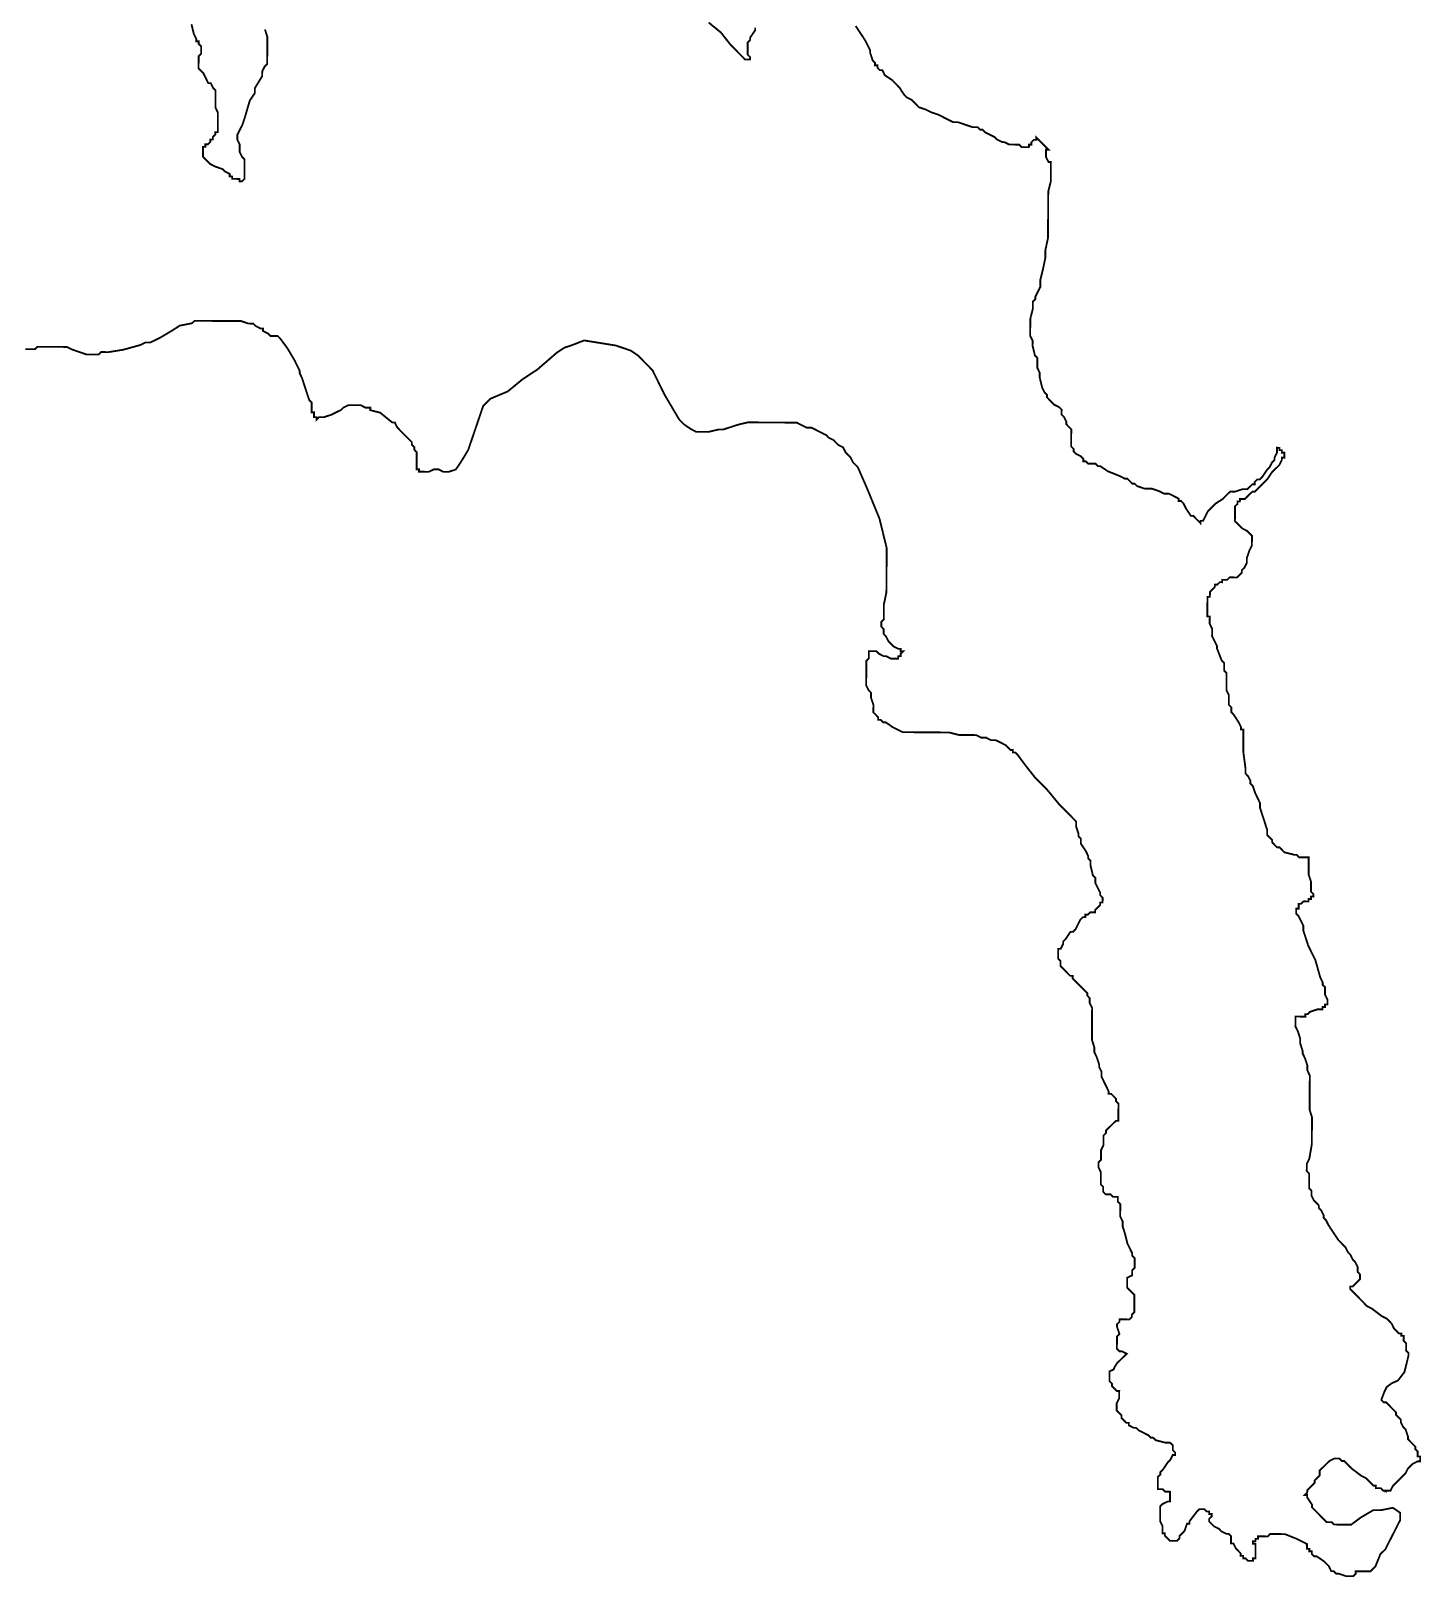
# Model space of a CAD drawing. Header units: metres. Extents: x 290190 to 339802, y 1811045 to 1991312.
# Drawn here: x 318843 to 321127, y 1866131 to 1868671 of the extents above; entities that cross this region are included whole.
import ezdxf

# ---------------------------------------------------------------- set-up
doc = ezdxf.new("R2010")
doc.units = ezdxf.units.M
doc.header["$MEASUREMENT"] = 0
doc.layers.add('HAZARDS LINE', color=1, linetype='Continuous')

msp = doc.modelspace()

# ---------------------------------------------------------------- linework, layer by layer
at = {"layer": 'HAZARDS LINE', "lineweight": 18}
for points in [[(320033, 1868676.6, 3.02, 3.02, 0), (320033, 1868672.5, 3.02, 3.02, 0), (320024.9, 1868660.5, 3.02, 3.02, 0), (320024.8, 1868656.5, 3.02, 3.02, 0), (320020.8, 1868652.5, 3.02, 3.02, 0), (320020.7, 1868632.3, 3.02, 3.02, 0), (320024.7, 1868628.3, 3.02, 3.02, 0), (320024.6, 1868624.3, 3.02, 3.02, 0), (320016.6, 1868624.3, 3.02, 3.02, 0), (320012.6, 1868628.4, 3.02, 3.02, 0), (320008.6, 1868632.4, 3.02, 3.02, 0), (320000.6, 1868640.5, 3.02, 3.02, 0), (319996.6, 1868644.6, 3.02, 3.02, 0), (319992.6, 1868648.6, 3.02, 3.02, 0), (319976.6, 1868668.9, 3.02, 3.02, 0), (319956.6, 1868685.1, 3.02, 3.02, 0)], [(318833.9, 1868148.6, 3.02, 3.02, 0), (318850, 1868148.5, 3.02, 3.02, 0), (318854, 1868152.5, 3.02, 3.02, 0), (318902.3, 1868152.2, 3.02, 3.02, 0), (318910.4, 1868148.1, 3.02, 3.02, 0), (318922.4, 1868144, 3.02, 3.02, 0), (318934.5, 1868139.9, 3.02, 3.02, 0), (318954.6, 1868139.8, 3.02, 3.02, 0), (318958.6, 1868143.8, 3.02, 3.02, 0), (318970.7, 1868143.7, 3.02, 3.02, 0), (318994.9, 1868147.6, 3.02, 3.02, 0), (319023.1, 1868155.4, 3.02, 3.02, 0), (319031.2, 1868159.4, 3.02, 3.02, 0), (319039.3, 1868159.4, 3.02, 3.02, 0), (319055.4, 1868167.3, 3.02, 3.02, 0), (319075.6, 1868179.3, 3.02, 3.02, 0), (319087.8, 1868187.2, 3.02, 3.02, 0), (319107.9, 1868191.1, 3.02, 3.02, 0), (319112, 1868195.1, 3.02, 3.02, 0), (319188.5, 1868194.7, 3.02, 3.02, 0), (319200.5, 1868190.6, 3.02, 3.02, 0), (319208.6, 1868190.5, 3.02, 3.02, 0), (319212.6, 1868186.5, 3.02, 3.02, 0), (319220.6, 1868182.4, 3.02, 3.02, 0), (319224.6, 1868182.3, 3.02, 3.02, 0), (319224.6, 1868178.3, 3.02, 3.02, 0), (319232.6, 1868174.2, 3.02, 3.02, 0), (319236.6, 1868170.2, 3.02, 3.02, 0), (319248.7, 1868170.1, 3.02, 3.02, 0), (319252.7, 1868166.1, 3.02, 3.02, 0), (319264.7, 1868149.9, 3.02, 3.02, 0), (319276.6, 1868129.7, 3.02, 3.02, 0), (319284.6, 1868113.5, 3.02, 3.02, 0), (319284.6, 1868109.5, 3.02, 3.02, 0), (319288.5, 1868101.4, 3.02, 3.02, 0), (319296.4, 1868077.2, 3.02, 3.02, 0), (319300.4, 1868065.1, 3.02, 3.02, 0), (319304.4, 1868061, 3.02, 3.02, 0), (319304.3, 1868044.9, 3.02, 3.02, 0), (319308.3, 1868044.9, 3.02, 3.02, 0), (319308.3, 1868036.8, 3.02, 3.02, 0), (319312.3, 1868036.8, 3.02, 3.02, 0), (319312.3, 1868032.8, 3.02, 3.02, 0), (319316.3, 1868036.8, 3.02, 3.02, 0), (319324.4, 1868036.7, 3.02, 3.02, 0), (319336.5, 1868040.7, 3.02, 3.02, 0), (319344.5, 1868044.7, 3.02, 3.02, 0), (319352.6, 1868048.6, 3.02, 3.02, 0), (319356.7, 1868052.6, 3.02, 3.02, 0), (319364.8, 1868056.6, 3.02, 3.02, 0), (319384.9, 1868056.5, 3.02, 3.02, 0), (319392.9, 1868052.4, 3.02, 3.02, 0), (319401, 1868052.4, 3.02, 3.02, 0), (319400.9, 1868048.3, 3.02, 3.02, 0), (319417, 1868044.2, 3.02, 3.02, 0), (319437, 1868028, 3.02, 3.02, 0), (319441.1, 1868028, 3.02, 3.02, 0), (319445, 1868019.9, 3.02, 3.02, 0), (319449, 1868015.8, 3.02, 3.02, 0), (319457.1, 1868007.7, 3.02, 3.02, 0), (319461.1, 1868003.7, 3.02, 3.02, 0), (319465.1, 1867999.6, 3.02, 3.02, 0), (319469.1, 1867995.6, 3.02, 3.02, 0), (319469, 1867991.5, 3.02, 3.02, 0), (319473, 1867987.5, 3.02, 3.02, 0), (319473, 1867983.5, 3.02, 3.02, 0), (319477, 1867979.4, 3.02, 3.02, 0), (319476.8, 1867951.2, 3.02, 3.02, 0), (319480.9, 1867951.2, 3.02, 3.02, 0), (319480.8, 1867947.2, 3.02, 3.02, 0), (319496.9, 1867947.1, 3.02, 3.02, 0), (319505, 1867951, 3.02, 3.02, 0), (319513.1, 1867951, 3.02, 3.02, 0), (319521.1, 1867946.9, 3.02, 3.02, 0), (319529.1, 1867946.9, 3.02, 3.02, 0), (319541.2, 1867950.8, 3.02, 3.02, 0), (319549.4, 1867962.8, 3.02, 3.02, 0), (319561.6, 1867982.9, 3.02, 3.02, 0), (319569.8, 1868007, 3.02, 3.02, 0), (319578, 1868031.1, 3.02, 3.02, 0), (319582.1, 1868043.2, 3.02, 3.02, 0), (319586.2, 1868055.2, 3.02, 3.02, 0), (319598.3, 1868067.2, 3.02, 3.02, 0), (319626.6, 1868079.1, 3.02, 3.02, 0), (319650.9, 1868099.1, 3.02, 3.02, 0), (319675.2, 1868115.1, 3.02, 3.02, 0), (319707.5, 1868143, 3.02, 3.02, 0), (319719.7, 1868151, 3.02, 3.02, 0), (319731.8, 1868155, 3.02, 3.02, 0), (319752, 1868162.9, 3.02, 3.02, 0), (319804.2, 1868154.5, 3.02, 3.02, 0), (319828.4, 1868146.3, 3.02, 3.02, 0), (319840.4, 1868138.2, 3.02, 3.02, 0), (319852.4, 1868126, 3.02, 3.02, 0), (319864.4, 1868113.9, 3.02, 3.02, 0), (319876.3, 1868089.6, 3.02, 3.02, 0), (319884.3, 1868073.5, 3.02, 3.02, 0), (319908.2, 1868033, 3.02, 3.02, 0), (319916.2, 1868024.9, 3.02, 3.02, 0), (319928.2, 1868016.8, 3.02, 3.02, 0), (319936.2, 1868012.7, 3.02, 3.02, 0), (319956.3, 1868012.6, 3.02, 3.02, 0), (319972.5, 1868016.5, 3.02, 3.02, 0), (319980.5, 1868016.5, 3.02, 3.02, 0), (320004.7, 1868024.4, 3.02, 3.02, 0), (320020.9, 1868028.3, 3.02, 3.02, 0), (320101.4, 1868027.8, 3.02, 3.02, 0), (320117.4, 1868019.6, 3.02, 3.02, 0), (320125.5, 1868019.6, 3.02, 3.02, 0), (320149.6, 1868007.4, 3.02, 3.02, 0), (320153.6, 1868003.3, 3.02, 3.02, 0), (320161.6, 1867999.2, 3.02, 3.02, 0), (320169.6, 1867991.1, 3.02, 3.02, 0), (320177.6, 1867987, 3.02, 3.02, 0), (320181.6, 1867979, 3.02, 3.02, 0), (320189.6, 1867970.9, 3.02, 3.02, 0), (320193.6, 1867962.8, 3.02, 3.02, 0), (320197.6, 1867958.7, 3.02, 3.02, 0), (320201.6, 1867954.7, 3.02, 3.02, 0), (320217.5, 1867918.3, 3.02, 3.02, 0), (320237.3, 1867869.9, 3.02, 3.02, 0), (320249.1, 1867821.5, 3.02, 3.02, 0), (320248.6, 1867749, 3.02, 3.02, 0), (320244.4, 1867728.9, 3.02, 3.02, 0), (320244.3, 1867704.7, 3.02, 3.02, 0), (320240.2, 1867700.7, 3.02, 3.02, 0), (320240.2, 1867692.7, 3.02, 3.02, 0), (320244.2, 1867688.6, 3.02, 3.02, 0), (320244.1, 1867680.6, 3.02, 3.02, 0), (320248.1, 1867676.5, 3.02, 3.02, 0), (320252.1, 1867668.4, 3.02, 3.02, 0), (320256.1, 1867664.4, 3.02, 3.02, 0), (320260.1, 1867660.3, 3.02, 3.02, 0), (320268.1, 1867656.3, 3.02, 3.02, 0), (320272.2, 1867656.2, 3.02, 3.02, 0), (320272.1, 1867652.2, 3.02, 3.02, 0), (320276.2, 1867652.2, 3.02, 3.02, 0), (320272.1, 1867648.2, 3.02, 3.02, 0), (320272.1, 1867644.1, 3.02, 3.02, 0), (320268.1, 1867644.2, 3.02, 3.02, 0), (320268, 1867640.1, 3.02, 3.02, 0), (320256, 1867640.2, 3.02, 3.02, 0), (320247.9, 1867644.3, 3.02, 3.02, 0), (320243.9, 1867644.3, 3.02, 3.02, 0), (320235.9, 1867648.4, 3.02, 3.02, 0), (320231.9, 1867652.5, 3.02, 3.02, 0), (320219.8, 1867652.5, 3.02, 3.02, 0), (320219.7, 1867640.5, 3.02, 3.02, 0), (320215.7, 1867636.5, 3.02, 3.02, 0), (320215.4, 1867596.2, 3.02, 3.02, 0), (320219.4, 1867588.1, 3.02, 3.02, 0), (320223.4, 1867584.1, 3.02, 3.02, 0), (320223.3, 1867576, 3.02, 3.02, 0), (320227.3, 1867563.9, 3.02, 3.02, 0), (320227.2, 1867551.8, 3.02, 3.02, 0), (320231.2, 1867547.8, 3.02, 3.02, 0), (320235.2, 1867543.7, 3.02, 3.02, 0), (320235.2, 1867539.7, 3.02, 3.02, 0), (320239.2, 1867539.7, 3.02, 3.02, 0), (320243.2, 1867535.6, 3.02, 3.02, 0), (320247.2, 1867535.6, 3.02, 3.02, 0), (320259.3, 1867527.4, 3.02, 3.02, 0), (320275.3, 1867519.3, 3.02, 3.02, 0), (320351.8, 1867518.8, 3.02, 3.02, 0), (320367.9, 1867514.7, 3.02, 3.02, 0), (320396.1, 1867514.5, 3.02, 3.02, 0), (320404.1, 1867510.4, 3.02, 3.02, 0), (320412.2, 1867510.4, 3.02, 3.02, 0), (320420.2, 1867506.3, 3.02, 3.02, 0), (320428.2, 1867506.2, 3.02, 3.02, 0), (320436.3, 1867502.2, 3.02, 3.02, 0), (320444.3, 1867498.1, 3.02, 3.02, 0), (320448.3, 1867494, 3.02, 3.02, 0), (320452.3, 1867490, 3.02, 3.02, 0), (320456.3, 1867490, 3.02, 3.02, 0), (320456.3, 1867485.9, 3.02, 3.02, 0), (320460.3, 1867485.9, 3.02, 3.02, 0), (320464.3, 1867481.9, 3.02, 3.02, 0), (320476.3, 1867465.7, 3.02, 3.02, 0), (320492.3, 1867445.4, 3.02, 3.02, 0), (320512.3, 1867425.2, 3.02, 3.02, 0), (320532.3, 1867400.9, 3.02, 3.02, 0), (320548.3, 1867384.7, 3.02, 3.02, 0), (320556.3, 1867376.6, 3.02, 3.02, 0), (320560.3, 1867372.5, 3.02, 3.02, 0), (320560.2, 1867364.5, 3.02, 3.02, 0), (320564.2, 1867352.4, 3.02, 3.02, 0), (320564.1, 1867348.3, 3.02, 3.02, 0), (320568.1, 1867344.3, 3.02, 3.02, 0), (320568.1, 1867336.2, 3.02, 3.02, 0), (320576.1, 1867324.1, 3.02, 3.02, 0), (320580, 1867316, 3.02, 3.02, 0), (320580, 1867312, 3.02, 3.02, 0), (320584, 1867307.9, 3.02, 3.02, 0), (320584, 1867299.9, 3.02, 3.02, 0), (320587.9, 1867283.7, 3.02, 3.02, 0), (320591.9, 1867279.7, 3.02, 3.02, 0), (320591.8, 1867271.6, 3.02, 3.02, 0), (320599.8, 1867255.5, 3.02, 3.02, 0), (320599.8, 1867251.5, 3.02, 3.02, 0), (320603.8, 1867247.4, 3.02, 3.02, 0), (320603.7, 1867239.4, 3.02, 3.02, 0), (320599.7, 1867239.4, 3.02, 3.02, 0), (320599.7, 1867235.4, 3.02, 3.02, 0), (320595.6, 1867231.3, 3.02, 3.02, 0), (320591.6, 1867227.3, 3.02, 3.02, 0), (320591.5, 1867223.3, 3.02, 3.02, 0), (320583.5, 1867223.4, 3.02, 3.02, 0), (320579.4, 1867219.4, 3.02, 3.02, 0), (320575.4, 1867219.4, 3.02, 3.02, 0), (320575.4, 1867215.4, 3.02, 3.02, 0), (320571.3, 1867215.4, 3.02, 3.02, 0), (320567.3, 1867211.4, 3.02, 3.02, 0), (320559.1, 1867195.3, 3.02, 3.02, 0), (320555.1, 1867191.3, 3.02, 3.02, 0), (320551.1, 1867191.4, 3.02, 3.02, 0), (320542.9, 1867179.3, 3.02, 3.02, 0), (320538.9, 1867175.3, 3.02, 3.02, 0), (320538.9, 1867171.3, 3.02, 3.02, 0), (320534.8, 1867163.3, 3.02, 3.02, 0), (320530.8, 1867163.3, 3.02, 3.02, 0), (320530.7, 1867147.2, 3.02, 3.02, 0), (320534.7, 1867143.1, 3.02, 3.02, 0), (320534.6, 1867135.1, 3.02, 3.02, 0), (320538.6, 1867131, 3.02, 3.02, 0), (320542.6, 1867127, 3.02, 3.02, 0), (320546.6, 1867122.9, 3.02, 3.02, 0), (320550.6, 1867118.9, 3.02, 3.02, 0), (320554.6, 1867118.9, 3.02, 3.02, 0), (320554.6, 1867114.8, 3.02, 3.02, 0), (320558.6, 1867110.8, 3.02, 3.02, 0), (320566.6, 1867102.7, 3.02, 3.02, 0), (320570.6, 1867098.6, 3.02, 3.02, 0), (320574.6, 1867094.6, 3.02, 3.02, 0), (320578.6, 1867090.5, 3.02, 3.02, 0), (320578.6, 1867086.5, 3.02, 3.02, 0), (320582.6, 1867082.4, 3.02, 3.02, 0), (320582.5, 1867074.4, 3.02, 3.02, 0), (320586.5, 1867066.3, 3.02, 3.02, 0), (320586.2, 1867014, 3.02, 3.02, 0), (320590.1, 1867001.8, 3.02, 3.02, 0), (320590.1, 1866993.8, 3.02, 3.02, 0), (320594, 1866985.7, 3.02, 3.02, 0), (320598, 1866973.6, 3.02, 3.02, 0), (320598, 1866969.6, 3.02, 3.02, 0), (320601.9, 1866961.5, 3.02, 3.02, 0), (320601.9, 1866953.4, 3.02, 3.02, 0), (320609.8, 1866937.3, 3.02, 3.02, 0), (320613.8, 1866929.2, 3.02, 3.02, 0), (320613.8, 1866925.2, 3.02, 3.02, 0), (320617.8, 1866925.2, 3.02, 3.02, 0), (320625.8, 1866917.1, 3.02, 3.02, 0), (320625.8, 1866913, 3.02, 3.02, 0), (320629.8, 1866909, 3.02, 3.02, 0), (320629.6, 1866880.8, 3.02, 3.02, 0), (320625.6, 1866880.8, 3.02, 3.02, 0), (320617.5, 1866872.8, 3.02, 3.02, 0), (320613.4, 1866868.8, 3.02, 3.02, 0), (320609.4, 1866864.8, 3.02, 3.02, 0), (320609.4, 1866860.8, 3.02, 3.02, 0), (320605.3, 1866856.8, 3.02, 3.02, 0), (320605.2, 1866840.7, 3.02, 3.02, 0), (320601.1, 1866832.6, 3.02, 3.02, 0), (320601, 1866816.5, 3.02, 3.02, 0), (320597, 1866812.5, 3.02, 3.02, 0), (320596.9, 1866804.5, 3.02, 3.02, 0), (320600.9, 1866796.4, 3.02, 3.02, 0), (320600.8, 1866776.3, 3.02, 3.02, 0), (320604.8, 1866772.2, 3.02, 3.02, 0), (320604.7, 1866764.2, 3.02, 3.02, 0), (320608.7, 1866760.1, 3.02, 3.02, 0), (320616.8, 1866760.1, 3.02, 3.02, 0), (320620.8, 1866756, 3.02, 3.02, 0), (320628.8, 1866756, 3.02, 3.02, 0), (320628.8, 1866747.9, 3.02, 3.02, 0), (320632.8, 1866743.9, 3.02, 3.02, 0), (320632.7, 1866723.7, 3.02, 3.02, 0), (320636.6, 1866715.6, 3.02, 3.02, 0), (320636.6, 1866707.6, 3.02, 3.02, 0), (320640.5, 1866695.5, 3.02, 3.02, 0), (320644.5, 1866679.3, 3.02, 3.02, 0), (320652.4, 1866663.2, 3.02, 3.02, 0), (320652.4, 1866659.2, 3.02, 3.02, 0), (320656.4, 1866655.1, 3.02, 3.02, 0), (320656.3, 1866639, 3.02, 3.02, 0), (320652.2, 1866635, 3.02, 3.02, 0), (320652.2, 1866626.9, 3.02, 3.02, 0), (320644.1, 1866623, 3.02, 3.02, 0), (320644, 1866606.9, 3.02, 3.02, 0), (320648, 1866602.8, 3.02, 3.02, 0), (320652, 1866598.8, 3.02, 3.02, 0), (320656, 1866594.7, 3.02, 3.02, 0), (320655.8, 1866566.5, 3.02, 3.02, 0), (320651.8, 1866562.5, 3.02, 3.02, 0), (320651.7, 1866558.5, 3.02, 3.02, 0), (320647.7, 1866554.5, 3.02, 3.02, 0), (320631.6, 1866554.6, 3.02, 3.02, 0), (320631.6, 1866550.6, 3.02, 3.02, 0), (320627.5, 1866546.6, 3.02, 3.02, 0), (320627.5, 1866542.5, 3.02, 3.02, 0), (320631.4, 1866530.4, 3.02, 3.02, 0), (320627.4, 1866526.4, 3.02, 3.02, 0), (320627.2, 1866506.3, 3.02, 3.02, 0), (320631.2, 1866502.2, 3.02, 3.02, 0), (320635.3, 1866502.2, 3.02, 3.02, 0), (320643.3, 1866498.1, 3.02, 3.02, 0), (320627.4, 1866482.5, 3.02, 3.02, 0), (320624, 1866477.3, 3.02, 3.02, 0), (320621.7, 1866472.2, 3.02, 3.02, 0), (320615.2, 1866469.2, 3.02, 3.02, 0), (320615.1, 1866453.1, 3.02, 3.02, 0), (320619.1, 1866449.1, 3.02, 3.02, 0), (320619.1, 1866445.1, 3.02, 3.02, 0), (320627.1, 1866437, 3.02, 3.02, 0), (320631.1, 1866436.9, 3.02, 3.02, 0), (320631, 1866424.9, 3.02, 3.02, 0), (320627, 1866416.8, 3.02, 3.02, 0), (320626.9, 1866404.8, 3.02, 3.02, 0), (320630.9, 1866400.7, 3.02, 3.02, 0), (320634.9, 1866396.7, 3.02, 3.02, 0), (320634.9, 1866392.6, 3.02, 3.02, 0), (320638.9, 1866388.6, 3.02, 3.02, 0), (320642.9, 1866384.5, 3.02, 3.02, 0), (320646.9, 1866384.5, 3.02, 3.02, 0), (320646.9, 1866380.5, 3.02, 3.02, 0), (320654.9, 1866376.4, 3.02, 3.02, 0), (320658.9, 1866376.4, 3.02, 3.02, 0), (320662.9, 1866372.4, 3.02, 3.02, 0), (320678.9, 1866364.2, 3.02, 3.02, 0), (320682.9, 1866360.2, 3.02, 3.02, 0), (320687, 1866360.1, 3.02, 3.02, 0), (320691, 1866356.1, 3.02, 3.02, 0), (320707, 1866352, 3.02, 3.02, 0), (320715.1, 1866351.9, 3.02, 3.02, 0), (320719.1, 1866347.9, 3.02, 3.02, 0), (320719, 1866339.8, 3.02, 3.02, 0), (320723, 1866335.8, 3.02, 3.02, 0), (320723, 1866331.7, 3.02, 3.02, 0), (320719, 1866331.8, 3.02, 3.02, 0), (320714.9, 1866323.7, 3.02, 3.02, 0), (320710.9, 1866319.7, 3.02, 3.02, 0), (320702.7, 1866307.7, 3.02, 3.02, 0), (320698.7, 1866303.7, 3.02, 3.02, 0), (320698.7, 1866299.7, 3.02, 3.02, 0), (320694.6, 1866295.7, 3.02, 3.02, 0), (320694.5, 1866275.6, 3.02, 3.02, 0), (320702.5, 1866275.5, 3.02, 3.02, 0), (320706.5, 1866271.5, 3.02, 3.02, 0), (320714.6, 1866271.4, 3.02, 3.02, 0), (320714.5, 1866255.3, 3.02, 3.02, 0), (320710.5, 1866255.3, 3.02, 3.02, 0), (320702.4, 1866251.4, 3.02, 3.02, 0), (320698.4, 1866247.4, 3.02, 3.02, 0), (320698.2, 1866223.2, 3.02, 3.02, 0), (320702.2, 1866215.1, 3.02, 3.02, 0), (320702.1, 1866203.1, 3.02, 3.02, 0), (320706.1, 1866203, 3.02, 3.02, 0), (320706.1, 1866199, 3.02, 3.02, 0), (320710.1, 1866195, 3.02, 3.02, 0), (320714.1, 1866190.9, 3.02, 3.02, 0), (320726.2, 1866190.9, 3.02, 3.02, 0), (320730.2, 1866194.9, 3.02, 3.02, 0), (320730.2, 1866198.9, 3.02, 3.02, 0), (320734.3, 1866202.9, 3.02, 3.02, 0), (320738.3, 1866206.9, 3.02, 3.02, 0), (320742.4, 1866218.9, 3.02, 3.02, 0), (320746.5, 1866218.9, 3.02, 3.02, 0), (320746.5, 1866222.9, 3.02, 3.02, 0), (320758.7, 1866238.9, 3.02, 3.02, 0), (320762.7, 1866242.9, 3.02, 3.02, 0), (320770.8, 1866242.9, 3.02, 3.02, 0), (320774.8, 1866238.9, 3.02, 3.02, 0), (320778.8, 1866238.8, 3.02, 3.02, 0), (320778.8, 1866234.8, 3.02, 3.02, 0), (320782.8, 1866234.8, 3.02, 3.02, 0), (320782.8, 1866230.8, 3.02, 3.02, 0), (320778.7, 1866226.8, 3.02, 3.02, 0), (320778.7, 1866222.7, 3.02, 3.02, 0), (320786.7, 1866214.6, 3.02, 3.02, 0), (320794.7, 1866210.6, 3.02, 3.02, 0), (320798.7, 1866206.5, 3.02, 3.02, 0), (320806.7, 1866202.4, 3.02, 3.02, 0), (320810.8, 1866202.4, 3.02, 3.02, 0), (320814.8, 1866198.4, 3.02, 3.02, 0), (320814.7, 1866186.3, 3.02, 3.02, 0), (320818.7, 1866186.3, 3.02, 3.02, 0), (320822.7, 1866178.2, 3.02, 3.02, 0), (320830.7, 1866170.1, 3.02, 3.02, 0), (320830.7, 1866166.1, 3.02, 3.02, 0), (320834.7, 1866166, 3.02, 3.02, 0), (320834.6, 1866162, 3.02, 3.02, 0), (320838.7, 1866162, 3.02, 3.02, 0), (320842.7, 1866157.9, 3.02, 3.02, 0), (320850.7, 1866157.9, 3.02, 3.02, 0), (320850.7, 1866161.9, 3.02, 3.02, 0), (320854.8, 1866161.9, 3.02, 3.02, 0), (320854.9, 1866186, 3.02, 3.02, 0), (320850.9, 1866186.1, 3.02, 3.02, 0), (320850.9, 1866190.1, 3.02, 3.02, 0), (320854.9, 1866190.1, 3.02, 3.02, 0), (320855, 1866194.1, 3.02, 3.02, 0), (320859, 1866194.1, 3.02, 3.02, 0), (320859, 1866198.1, 3.02, 3.02, 0), (320875.1, 1866198, 3.02, 3.02, 0), (320879.2, 1866202, 3.02, 3.02, 0), (320903.3, 1866201.8, 3.02, 3.02, 0), (320923.4, 1866193.7, 3.02, 3.02, 0), (320939.4, 1866185.5, 3.02, 3.02, 0), (320939.4, 1866177.5, 3.02, 3.02, 0), (320943.4, 1866177.5, 3.02, 3.02, 0), (320943.4, 1866173.4, 3.02, 3.02, 0), (320947.4, 1866173.4, 3.02, 3.02, 0), (320947.4, 1866169.4, 3.02, 3.02, 0), (320951.4, 1866165.3, 3.02, 3.02, 0), (320955.4, 1866165.3, 3.02, 3.02, 0), (320967.4, 1866157.2, 3.02, 3.02, 0), (320971.4, 1866153.1, 3.02, 3.02, 0), (320975.4, 1866149.1, 3.02, 3.02, 0), (320979.4, 1866141, 3.02, 3.02, 0), (320983.4, 1866141, 3.02, 3.02, 0), (320987.4, 1866136.9, 3.02, 3.02, 0), (320991.4, 1866136.9, 3.02, 3.02, 0), (321003.5, 1866132.8, 3.02, 3.02, 0), (321015.6, 1866132.7, 3.02, 3.02, 0), (321019.6, 1866136.7, 3.02, 3.02, 0), (321019.6, 1866140.8, 3.02, 3.02, 0), (321043.8, 1866140.6, 3.02, 3.02, 0), (321047.8, 1866144.6, 3.02, 3.02, 0), (321051.9, 1866148.6, 3.02, 3.02, 0), (321060, 1866168.7, 3.02, 3.02, 0), (321068.1, 1866176.7, 3.02, 3.02, 0), (321092.6, 1866224.8, 3.02, 3.02, 0), (321092.6, 1866236.9, 3.02, 3.02, 0), (321080.6, 1866245, 3.02, 3.02, 0), (321060.5, 1866241.1, 3.02, 3.02, 0), (321048.4, 1866241.2, 3.02, 3.02, 0), (321028.2, 1866229.3, 3.02, 3.02, 0), (321012, 1866217.3, 3.02, 3.02, 0), (320983.9, 1866217.5, 3.02, 3.02, 0), (320979.9, 1866221.5, 3.02, 3.02, 0), (320971.8, 1866221.5, 3.02, 3.02, 0), (320967.8, 1866225.6, 3.02, 3.02, 0), (320963.8, 1866229.6, 3.02, 3.02, 0), (320959.8, 1866233.7, 3.02, 3.02, 0), (320951.8, 1866241.8, 3.02, 3.02, 0), (320947.8, 1866245.8, 3.02, 3.02, 0), (320947.9, 1866249.9, 3.02, 3.02, 0), (320939.9, 1866262, 3.02, 3.02, 0), (320939.9, 1866266, 3.02, 3.02, 0), (320935.9, 1866266, 3.02, 3.02, 0), (320939.9, 1866270, 3.02, 3.02, 0), (320940, 1866274.1, 3.02, 3.02, 0), (320944, 1866278.1, 3.02, 3.02, 0), (320948.1, 1866282.1, 3.02, 3.02, 0), (320952.1, 1866286.1, 3.02, 3.02, 0), (320952.1, 1866290.1, 3.02, 3.02, 0), (320960.2, 1866298.1, 3.02, 3.02, 0), (320960.3, 1866306.1, 3.02, 3.02, 0), (320964.3, 1866310.1, 3.02, 3.02, 0), (320968.4, 1866314.1, 3.02, 3.02, 0), (320972.4, 1866318.1, 3.02, 3.02, 0), (320976.5, 1866322.1, 3.02, 3.02, 0), (320984.5, 1866326.1, 3.02, 3.02, 0), (320992.6, 1866326.1, 3.02, 3.02, 0), (320996.6, 1866322, 3.02, 3.02, 0), (321000.6, 1866322, 3.02, 3.02, 0), (321004.6, 1866317.9, 3.02, 3.02, 0), (321008.6, 1866313.9, 3.02, 3.02, 0), (321012.6, 1866309.8, 3.02, 3.02, 0), (321028.6, 1866297.7, 3.02, 3.02, 0), (321036.7, 1866293.6, 3.02, 3.02, 0), (321040.7, 1866289.5, 3.02, 3.02, 0), (321048.7, 1866281.5, 3.02, 3.02, 0), (321052.7, 1866281.4, 3.02, 3.02, 0), (321052.7, 1866277.4, 3.02, 3.02, 0), (321060.7, 1866277.4, 3.02, 3.02, 0), (321064.7, 1866273.3, 3.02, 3.02, 0), (321068.7, 1866273.3, 3.02, 3.02, 0), (321076.8, 1866273.2, 3.02, 3.02, 0), (321080.8, 1866281.3, 3.02, 3.02, 0), (321084.9, 1866285.3, 3.02, 3.02, 0), (321093, 1866293.3, 3.02, 3.02, 0), (321101.1, 1866301.3, 3.02, 3.02, 0), (321105.2, 1866309.3, 3.02, 3.02, 0), (321109.2, 1866313.3, 3.02, 3.02, 0), (321113.3, 1866317.3, 3.02, 3.02, 0), (321121.3, 1866321.3, 3.02, 3.02, 0), (321125.4, 1866321.2, 3.02, 3.02, 0), (321125.4, 1866329.3, 3.02, 3.02, 0), (321121.4, 1866329.3, 3.02, 3.02, 0), (321121.4, 1866337.4, 3.02, 3.02, 0), (321117.4, 1866341.4, 3.02, 3.02, 0), (321117.5, 1866345.4, 3.02, 3.02, 0), (321113.5, 1866349.5, 3.02, 3.02, 0), (321109.5, 1866353.5, 3.02, 3.02, 0), (321105.5, 1866357.6, 3.02, 3.02, 0), (321105.5, 1866361.6, 3.02, 3.02, 0), (321101.5, 1866373.7, 3.02, 3.02, 0), (321097.5, 1866377.7, 3.02, 3.02, 0), (321093.6, 1866385.8, 3.02, 3.02, 0), (321093.6, 1866389.8, 3.02, 3.02, 0), (321089.6, 1866393.9, 3.02, 3.02, 0), (321085.6, 1866397.9, 3.02, 3.02, 0), (321085.6, 1866402, 3.02, 3.02, 0), (321081.6, 1866406, 3.02, 3.02, 0), (321073.6, 1866414.1, 3.02, 3.02, 0), (321069.6, 1866418.2, 3.02, 3.02, 0), (321065.6, 1866418.2, 3.02, 3.02, 0), (321061.6, 1866422.2, 3.02, 3.02, 0), (321066.6, 1866435.6, 3.02, 3.02, 0), (321070.6, 1866443.6, 3.02, 3.02, 0), (321078.6, 1866449.6, 3.02, 3.02, 0), (321088.8, 1866454, 3.02, 3.02, 0), (321099.6, 1866468, 3.02, 3.02, 0), (321106.3, 1866495.2, 3.02, 3.02, 0), (321106.3, 1866499.2, 3.02, 3.02, 0), (321102.3, 1866503.3, 3.02, 3.02, 0), (321102.4, 1866515.4, 3.02, 3.02, 0), (321098.4, 1866519.4, 3.02, 3.02, 0), (321098.5, 1866527.5, 3.02, 3.02, 0), (321094.4, 1866527.5, 3.02, 3.02, 0), (321094.5, 1866531.5, 3.02, 3.02, 0), (321090.4, 1866531.5, 3.02, 3.02, 0), (321082.4, 1866539.7, 3.02, 3.02, 0), (321078.5, 1866547.7, 3.02, 3.02, 0), (321070.5, 1866555.8, 3.02, 3.02, 0), (321062.4, 1866559.9, 3.02, 3.02, 0), (321046.4, 1866572.1, 3.02, 3.02, 0), (321038.4, 1866576.2, 3.02, 3.02, 0), (321034.4, 1866580.2, 3.02, 3.02, 0), (321026.4, 1866588.3, 3.02, 3.02, 0), (321022.4, 1866592.4, 3.02, 3.02, 0), (321014.4, 1866600.5, 3.02, 3.02, 0), (321010.4, 1866604.5, 3.02, 3.02, 0), (321010.4, 1866608.6, 3.02, 3.02, 0), (321014.4, 1866608.5, 3.02, 3.02, 0), (321018.5, 1866612.5, 3.02, 3.02, 0), (321022.5, 1866616.5, 3.02, 3.02, 0), (321026.6, 1866620.5, 3.02, 3.02, 0), (321026.6, 1866628.6, 3.02, 3.02, 0), (321022.6, 1866632.7, 3.02, 3.02, 0), (321022.7, 1866640.7, 3.02, 3.02, 0), (321018.7, 1866648.8, 3.02, 3.02, 0), (321014.7, 1866652.8, 3.02, 3.02, 0), (321010.7, 1866660.9, 3.02, 3.02, 0), (321006.7, 1866665, 3.02, 3.02, 0), (321002.8, 1866673, 3.02, 3.02, 0), (320994.8, 1866681.2, 3.02, 3.02, 0), (320990.8, 1866685.2, 3.02, 3.02, 0), (320982.8, 1866697.3, 3.02, 3.02, 0), (320974.8, 1866709.5, 3.02, 3.02, 0), (320970.8, 1866717.5, 3.02, 3.02, 0), (320966.8, 1866721.6, 3.02, 3.02, 0), (320966.8, 1866725.6, 3.02, 3.02, 0), (320962.9, 1866733.7, 3.02, 3.02, 0), (320958.9, 1866737.8, 3.02, 3.02, 0), (320958.9, 1866741.8, 3.02, 3.02, 0), (320950.9, 1866749.9, 3.02, 3.02, 0), (320946.9, 1866758, 3.02, 3.02, 0), (320947, 1866766, 3.02, 3.02, 0), (320943, 1866770.1, 3.02, 3.02, 0), (320943.1, 1866794.2, 3.02, 3.02, 0), (320939.1, 1866798.3, 3.02, 3.02, 0), (320939.2, 1866810.4, 3.02, 3.02, 0), (320943.3, 1866818.4, 3.02, 3.02, 0), (320947.5, 1866842.5, 3.02, 3.02, 0), (320947.7, 1866886.8, 3.02, 3.02, 0), (320943.8, 1866898.9, 3.02, 3.02, 0), (320944.1, 1866955.3, 3.02, 3.02, 0), (320940.2, 1866963.4, 3.02, 3.02, 0), (320940.2, 1866971.4, 3.02, 3.02, 0), (320936.3, 1866983.5, 3.02, 3.02, 0), (320932.3, 1866991.6, 3.02, 3.02, 0), (320932.3, 1866995.7, 3.02, 3.02, 0), (320928.4, 1867007.8, 3.02, 3.02, 0), (320928.4, 1867015.8, 3.02, 3.02, 0), (320924.5, 1867027.9, 3.02, 3.02, 0), (320920.5, 1867036, 3.02, 3.02, 0), (320920.6, 1867052.1, 3.02, 3.02, 0), (320936.7, 1867052, 3.02, 3.02, 0), (320936.7, 1867056, 3.02, 3.02, 0), (320940.8, 1867056, 3.02, 3.02, 0), (320944.8, 1867060, 3.02, 3.02, 0), (320956.9, 1867064, 3.02, 3.02, 0), (320965, 1867063.9, 3.02, 3.02, 0), (320965, 1867067.9, 3.02, 3.02, 0), (320969, 1867067.9, 3.02, 3.02, 0), (320969, 1867071.9, 3.02, 3.02, 0), (320973.1, 1867071.9, 3.02, 3.02, 0), (320973.1, 1867080, 3.02, 3.02, 0), (320969.1, 1867088, 3.02, 3.02, 0), (320969.2, 1867100.1, 3.02, 3.02, 0), (320965.2, 1867104.2, 3.02, 3.02, 0), (320965.2, 1867108.2, 3.02, 3.02, 0), (320961.3, 1867116.3, 3.02, 3.02, 0), (320953.4, 1867144.5, 3.02, 3.02, 0), (320941.5, 1867168.8, 3.02, 3.02, 0), (320933.6, 1867193, 3.02, 3.02, 0), (320933.6, 1867201, 3.02, 3.02, 0), (320929.7, 1867209.1, 3.02, 3.02, 0), (320925.7, 1867217.2, 3.02, 3.02, 0), (320921.7, 1867221.2, 3.02, 3.02, 0), (320921.7, 1867229.3, 3.02, 3.02, 0), (320925.8, 1867229.3, 3.02, 3.02, 0), (320925.8, 1867237.3, 3.02, 3.02, 0), (320929.8, 1867237.3, 3.02, 3.02, 0), (320933.9, 1867241.3, 3.02, 3.02, 0), (320941.9, 1867241.2, 3.02, 3.02, 0), (320942, 1867245.3, 3.02, 3.02, 0), (320946, 1867245.2, 3.02, 3.02, 0), (320946, 1867249.3, 3.02, 3.02, 0), (320950, 1867249.2, 3.02, 3.02, 0), (320950.1, 1867253.3, 3.02, 3.02, 0), (320946.1, 1867257.3, 3.02, 3.02, 0), (320946.2, 1867273.4, 3.02, 3.02, 0), (320942.2, 1867285.5, 3.02, 3.02, 0), (320942.4, 1867313.7, 3.02, 3.02, 0), (320926.3, 1867313.8, 3.02, 3.02, 0), (320922.3, 1867317.9, 3.02, 3.02, 0), (320918.3, 1867317.9, 3.02, 3.02, 0), (320902.2, 1867322, 3.02, 3.02, 0), (320894.2, 1867330.1, 3.02, 3.02, 0), (320890.2, 1867330.2, 3.02, 3.02, 0), (320886.2, 1867334.2, 3.02, 3.02, 0), (320882.2, 1867338.3, 3.02, 3.02, 0), (320882.2, 1867342.3, 3.02, 3.02, 0), (320874.2, 1867350.4, 3.02, 3.02, 0), (320874.2, 1867358.4, 3.02, 3.02, 0), (320870.3, 1867370.6, 3.02, 3.02, 0), (320862.4, 1867394.8, 3.02, 3.02, 0), (320862.4, 1867402.8, 3.02, 3.02, 0), (320858.5, 1867410.9, 3.02, 3.02, 0), (320854.5, 1867419, 3.02, 3.02, 0), (320850.5, 1867431.1, 3.02, 3.02, 0), (320846.5, 1867435.1, 3.02, 3.02, 0), (320846.6, 1867439.2, 3.02, 3.02, 0), (320842.6, 1867447.2, 3.02, 3.02, 0), (320838.6, 1867451.3, 3.02, 3.02, 0), (320838.6, 1867459.3, 3.02, 3.02, 0), (320834.8, 1867487.6, 3.02, 3.02, 0), (320835, 1867523.8, 3.02, 3.02, 0), (320831, 1867523.8, 3.02, 3.02, 0), (320831, 1867527.9, 3.02, 3.02, 0), (320827, 1867535.9, 3.02, 3.02, 0), (320819.1, 1867548.1, 3.02, 3.02, 0), (320815.1, 1867552.1, 3.02, 3.02, 0), (320815.1, 1867560.2, 3.02, 3.02, 0), (320811.1, 1867564.2, 3.02, 3.02, 0), (320811.2, 1867580.3, 3.02, 3.02, 0), (320807.2, 1867588.4, 3.02, 3.02, 0), (320807.4, 1867616.6, 3.02, 3.02, 0), (320803.4, 1867620.6, 3.02, 3.02, 0), (320803.5, 1867632.7, 3.02, 3.02, 0), (320799.5, 1867636.8, 3.02, 3.02, 0), (320791.6, 1867657, 3.02, 3.02, 0), (320791.6, 1867661, 3.02, 3.02, 0), (320783.6, 1867677.2, 3.02, 3.02, 0), (320783.7, 1867689.2, 3.02, 3.02, 0), (320779.7, 1867697.3, 3.02, 3.02, 0), (320779.8, 1867709.4, 3.02, 3.02, 0), (320775.8, 1867709.4, 3.02, 3.02, 0), (320776, 1867741.6, 3.02, 3.02, 0), (320780, 1867741.6, 3.02, 3.02, 0), (320780.1, 1867749.7, 3.02, 3.02, 0), (320784.1, 1867753.7, 3.02, 3.02, 0), (320788.2, 1867757.7, 3.02, 3.02, 0), (320788.2, 1867761.7, 3.02, 3.02, 0), (320792.2, 1867761.7, 3.02, 3.02, 0), (320796.3, 1867765.7, 3.02, 3.02, 0), (320800.3, 1867765.6, 3.02, 3.02, 0), (320800.3, 1867769.7, 3.02, 3.02, 0), (320808.4, 1867769.6, 3.02, 3.02, 0), (320812.4, 1867773.6, 3.02, 3.02, 0), (320824.5, 1867773.5, 3.02, 3.02, 0), (320832.6, 1867781.5, 3.02, 3.02, 0), (320832.6, 1867785.6, 3.02, 3.02, 0), (320836.7, 1867789.6, 3.02, 3.02, 0), (320840.8, 1867797.6, 3.02, 3.02, 0), (320840.8, 1867805.7, 3.02, 3.02, 0), (320844.9, 1867817.7, 3.02, 3.02, 0), (320849, 1867825.7, 3.02, 3.02, 0), (320849.1, 1867841.8, 3.02, 3.02, 0), (320845.1, 1867845.9, 3.02, 3.02, 0), (320841.1, 1867849.9, 3.02, 3.02, 0), (320833.1, 1867854, 3.02, 3.02, 0), (320825.1, 1867862.1, 3.02, 3.02, 0), (320821.1, 1867866.2, 3.02, 3.02, 0), (320821.2, 1867890.3, 3.02, 3.02, 0), (320825.3, 1867894.3, 3.02, 3.02, 0), (320825.3, 1867898.4, 3.02, 3.02, 0), (320829.3, 1867898.3, 3.02, 3.02, 0), (320829.4, 1867902.4, 3.02, 3.02, 0), (320837.4, 1867902.3, 3.02, 3.02, 0), (320841.5, 1867906.3, 3.02, 3.02, 0), (320845.5, 1867910.3, 3.02, 3.02, 0), (320849.6, 1867914.3, 3.02, 3.02, 0), (320853.6, 1867914.3, 3.02, 3.02, 0), (320857.6, 1867918.3, 3.02, 3.02, 0), (320861.7, 1867922.3, 3.02, 3.02, 0), (320873.9, 1867934.3, 3.02, 3.02, 0), (320882, 1867946.3, 3.02, 3.02, 0), (320886, 1867950.3, 3.02, 3.02, 0), (320890.1, 1867954.3, 3.02, 3.02, 0), (320894.1, 1867958.3, 3.02, 3.02, 0), (320898.2, 1867966.4, 3.02, 3.02, 0), (320898.2, 1867970.4, 3.02, 3.02, 0), (320902.3, 1867970.4, 3.02, 3.02, 0), (320902.3, 1867978.4, 3.02, 3.02, 0), (320898.3, 1867978.4, 3.02, 3.02, 0), (320898.3, 1867982.5, 3.02, 3.02, 0), (320894.3, 1867982.5, 3.02, 3.02, 0), (320894.3, 1867986.5, 3.02, 3.02, 0), (320890.3, 1867986.6, 3.02, 3.02, 0), (320890.2, 1867978.5, 3.02, 3.02, 0), (320886.2, 1867970.5, 3.02, 3.02, 0), (320886.1, 1867966.4, 3.02, 3.02, 0), (320882.1, 1867962.4, 3.02, 3.02, 0), (320878, 1867954.4, 3.02, 3.02, 0), (320874, 1867950.4, 3.02, 3.02, 0), (320865.8, 1867938.4, 3.02, 3.02, 0), (320861.8, 1867934.4, 3.02, 3.02, 0), (320857.7, 1867934.4, 3.02, 3.02, 0), (320853.7, 1867930.4, 3.02, 3.02, 0), (320853.7, 1867926.4, 3.02, 3.02, 0), (320849.6, 1867926.4, 3.02, 3.02, 0), (320845.6, 1867922.4, 3.02, 3.02, 0), (320841.5, 1867918.4, 3.02, 3.02, 0), (320833.5, 1867918.5, 3.02, 3.02, 0), (320821.4, 1867914.5, 3.02, 3.02, 0), (320813.3, 1867914.6, 3.02, 3.02, 0), (320805.2, 1867906.6, 3.02, 3.02, 0), (320801.2, 1867902.5, 3.02, 3.02, 0), (320789, 1867894.6, 3.02, 3.02, 0), (320785, 1867890.6, 3.02, 3.02, 0), (320780.9, 1867886.6, 3.02, 3.02, 0), (320776.9, 1867882.6, 3.02, 3.02, 0), (320772.8, 1867874.5, 3.02, 3.02, 0), (320768.7, 1867866.5, 3.02, 3.02, 0), (320764.7, 1867866.5, 3.02, 3.02, 0), (320764.7, 1867862.5, 3.02, 3.02, 0), (320760.7, 1867866.6, 3.02, 3.02, 0), (320756.7, 1867870.6, 3.02, 3.02, 0), (320752.7, 1867874.7, 3.02, 3.02, 0), (320748.7, 1867874.7, 3.02, 3.02, 0), (320740.7, 1867886.8, 3.02, 3.02, 0), (320736.7, 1867894.9, 3.02, 3.02, 0), (320732.7, 1867899, 3.02, 3.02, 0), (320728.7, 1867899, 3.02, 3.02, 0), (320728.7, 1867903, 3.02, 3.02, 0), (320712.7, 1867911.2, 3.02, 3.02, 0), (320704.6, 1867911.2, 3.02, 3.02, 0), (320696.6, 1867915.3, 3.02, 3.02, 0), (320684.5, 1867919.4, 3.02, 3.02, 0), (320672.4, 1867919.5, 3.02, 3.02, 0), (320660.4, 1867923.6, 3.02, 3.02, 0), (320656.4, 1867927.6, 3.02, 3.02, 0), (320652.4, 1867927.7, 3.02, 3.02, 0), (320644.4, 1867935.8, 3.02, 3.02, 0), (320640.3, 1867935.8, 3.02, 3.02, 0), (320632.3, 1867939.9, 3.02, 3.02, 0), (320612.2, 1867948, 3.02, 3.02, 0), (320600.2, 1867956.2, 3.02, 3.02, 0), (320596.2, 1867956.2, 3.02, 3.02, 0), (320592.2, 1867960.3, 3.02, 3.02, 0), (320580.1, 1867960.3, 3.02, 3.02, 0), (320576.1, 1867964.4, 3.02, 3.02, 0), (320572.1, 1867964.4, 3.02, 3.02, 0), (320572.1, 1867968.4, 3.02, 3.02, 0), (320568.1, 1867972.5, 3.02, 3.02, 0), (320560.1, 1867976.6, 3.02, 3.02, 0), (320556.1, 1867980.6, 3.02, 3.02, 0), (320556.1, 1867984.6, 3.02, 3.02, 0), (320552.1, 1867988.7, 3.02, 3.02, 0), (320552.3, 1868016.9, 3.02, 3.02, 0), (320544.3, 1868025, 3.02, 3.02, 0), (320544.3, 1868029, 3.02, 3.02, 0), (320540.3, 1868037.1, 3.02, 3.02, 0), (320536.3, 1868041.1, 3.02, 3.02, 0), (320536.4, 1868049.2, 3.02, 3.02, 0), (320532.4, 1868053.3, 3.02, 3.02, 0), (320524.3, 1868057.3, 3.02, 3.02, 0), (320520.3, 1868061.4, 3.02, 3.02, 0), (320512.3, 1868069.5, 3.02, 3.02, 0), (320512.4, 1868073.5, 3.02, 3.02, 0), (320508.4, 1868077.6, 3.02, 3.02, 0), (320504.4, 1868085.6, 3.02, 3.02, 0), (320500.5, 1868101.8, 3.02, 3.02, 0), (320500.5, 1868109.8, 3.02, 3.02, 0), (320496.5, 1868117.9, 3.02, 3.02, 0), (320496.6, 1868134, 3.02, 3.02, 0), (320492.6, 1868138.1, 3.02, 3.02, 0), (320488.7, 1868154.2, 3.02, 3.02, 0), (320488.8, 1868162.3, 3.02, 3.02, 0), (320484.8, 1868170.3, 3.02, 3.02, 0), (320485, 1868198.5, 3.02, 3.02, 0), (320489.1, 1868214.6, 3.02, 3.02, 0), (320489.2, 1868226.7, 3.02, 3.02, 0), (320493.2, 1868230.7, 3.02, 3.02, 0), (320493.3, 1868234.7, 3.02, 3.02, 0), (320501.4, 1868250.8, 3.02, 3.02, 0), (320501.5, 1868262.8, 3.02, 3.02, 0), (320505.6, 1868278.9, 3.02, 3.02, 0), (320509.8, 1868299, 3.02, 3.02, 0), (320509.8, 1868311.1, 3.02, 3.02, 0), (320514, 1868331.2, 3.02, 3.02, 0), (320514.5, 1868407.7, 3.02, 3.02, 0), (320518.6, 1868423.8, 3.02, 3.02, 0), (320518.8, 1868456, 3.02, 3.02, 0), (320514.8, 1868456.1, 3.02, 3.02, 0), (320510.8, 1868464.1, 3.02, 3.02, 0), (320510.9, 1868476.2, 3.02, 3.02, 0), (320514.9, 1868476.2, 3.02, 3.02, 0), (320510.9, 1868480.2, 3.02, 3.02, 0), (320506.9, 1868484.3, 3.02, 3.02, 0), (320498.9, 1868492.4, 3.02, 3.02, 0), (320494.9, 1868496.5, 3.02, 3.02, 0), (320494.9, 1868492.4, 3.02, 3.02, 0), (320490.9, 1868492.5, 3.02, 3.02, 0), (320486.8, 1868488.5, 3.02, 3.02, 0), (320486.8, 1868484.4, 3.02, 3.02, 0), (320482.8, 1868484.4, 3.02, 3.02, 0), (320482.7, 1868480.4, 3.02, 3.02, 0), (320470.7, 1868480.5, 3.02, 3.02, 0), (320466.7, 1868484.6, 3.02, 3.02, 0), (320450.5, 1868484.7, 3.02, 3.02, 0), (320442.5, 1868488.7, 3.02, 3.02, 0), (320438.5, 1868488.8, 3.02, 3.02, 0), (320430.5, 1868492.8, 3.02, 3.02, 0), (320426.5, 1868496.9, 3.02, 3.02, 0), (320410.4, 1868505, 3.02, 3.02, 0), (320406.4, 1868509.1, 3.02, 3.02, 0), (320402.4, 1868509.1, 3.02, 3.02, 0), (320398.4, 1868513.2, 3.02, 3.02, 0), (320390.3, 1868513.2, 3.02, 3.02, 0), (320366.2, 1868521.4, 3.02, 3.02, 0), (320358.2, 1868521.5, 3.02, 3.02, 0), (320342.1, 1868529.6, 3.02, 3.02, 0), (320334.1, 1868533.7, 3.02, 3.02, 0), (320322, 1868537.8, 3.02, 3.02, 0), (320314, 1868541.9, 3.02, 3.02, 0), (320302, 1868546, 3.02, 3.02, 0), (320294, 1868554.1, 3.02, 3.02, 0), (320290, 1868558.2, 3.02, 3.02, 0), (320281.9, 1868562.2, 3.02, 3.02, 0), (320277.9, 1868566.3, 3.02, 3.02, 0), (320270, 1868578.4, 3.02, 3.02, 0), (320266, 1868582.5, 3.02, 3.02, 0), (320258, 1868590.6, 3.02, 3.02, 0), (320245.9, 1868598.7, 3.02, 3.02, 0), (320242, 1868606.8, 3.02, 3.02, 0), (320237.9, 1868606.8, 3.02, 3.02, 0), (320233.9, 1868610.9, 3.02, 3.02, 0), (320234, 1868614.9, 3.02, 3.02, 0), (320229.9, 1868614.9, 3.02, 3.02, 0), (320230, 1868618.9, 3.02, 3.02, 0), (320226, 1868623, 3.02, 3.02, 0), (320222, 1868635.1, 3.02, 3.02, 0), (320222, 1868639.1, 3.02, 3.02, 0), (320218.1, 1868647.2, 3.02, 3.02, 0), (320214.1, 1868655.3, 3.02, 3.02, 0), (320198.1, 1868679.5, 3.02, 3.02, 0)], [(319227.7, 1868673.6, 3.02, 3.02, 0), (319231.7, 1868661.5, 3.02, 3.02, 0), (319231.4, 1868617.2, 3.02, 3.02, 0), (319227.4, 1868613.2, 3.02, 3.02, 0), (319223.3, 1868605.2, 3.02, 3.02, 0), (319223.2, 1868597.1, 3.02, 3.02, 0), (319211, 1868577.1, 3.02, 3.02, 0), (319211, 1868569, 3.02, 3.02, 0), (319202.8, 1868557, 3.02, 3.02, 0), (319194.6, 1868528.9, 3.02, 3.02, 0), (319190.5, 1868516.8, 3.02, 3.02, 0), (319186.4, 1868508.8, 3.02, 3.02, 0), (319182.4, 1868500.7, 3.02, 3.02, 0), (319182.3, 1868492.7, 3.02, 3.02, 0), (319186.3, 1868484.6, 3.02, 3.02, 0), (319186.2, 1868472.5, 3.02, 3.02, 0), (319190.2, 1868464.5, 3.02, 3.02, 0), (319194.2, 1868460.4, 3.02, 3.02, 0), (319194, 1868428.2, 3.02, 3.02, 0), (319189.9, 1868424.2, 3.02, 3.02, 0), (319185.9, 1868424.2, 3.02, 3.02, 0), (319185.9, 1868428.2, 3.02, 3.02, 0), (319173.8, 1868428.3, 3.02, 3.02, 0), (319173.9, 1868432.3, 3.02, 3.02, 0), (319169.8, 1868432.4, 3.02, 3.02, 0), (319169.9, 1868436.4, 3.02, 3.02, 0), (319161.8, 1868440.5, 3.02, 3.02, 0), (319157.8, 1868444.5, 3.02, 3.02, 0), (319145.8, 1868448.6, 3.02, 3.02, 0), (319137.8, 1868452.7, 3.02, 3.02, 0), (319133.8, 1868456.8, 3.02, 3.02, 0), (319129.8, 1868460.8, 3.02, 3.02, 0), (319125.8, 1868464.9, 3.02, 3.02, 0), (319125.9, 1868481, 3.02, 3.02, 0), (319129.9, 1868480.9, 3.02, 3.02, 0), (319129.9, 1868485, 3.02, 3.02, 0), (319133.9, 1868484.9, 3.02, 3.02, 0), (319138, 1868488.9, 3.02, 3.02, 0), (319138, 1868493, 3.02, 3.02, 0), (319142, 1868492.9, 3.02, 3.02, 0), (319142.1, 1868497, 3.02, 3.02, 0), (319146.1, 1868501, 3.02, 3.02, 0), (319146.1, 1868505, 3.02, 3.02, 0), (319150.2, 1868505, 3.02, 3.02, 0), (319150.4, 1868537.2, 3.02, 3.02, 0), (319146.4, 1868545.3, 3.02, 3.02, 0), (319146.6, 1868573.5, 3.02, 3.02, 0), (319142.6, 1868577.5, 3.02, 3.02, 0), (319138.6, 1868585.6, 3.02, 3.02, 0), (319134.6, 1868585.6, 3.02, 3.02, 0), (319130.6, 1868593.7, 3.02, 3.02, 0), (319126.6, 1868601.8, 3.02, 3.02, 0), (319118.6, 1868609.9, 3.02, 3.02, 0), (319118.8, 1868630, 3.02, 3.02, 0), (319122.8, 1868634, 3.02, 3.02, 0), (319122.9, 1868646.1, 3.02, 3.02, 0), (319118.9, 1868650.1, 3.02, 3.02, 0), (319118.9, 1868654.2, 3.02, 3.02, 0), (319114.9, 1868654.2, 3.02, 3.02, 0), (319114.9, 1868658.2, 3.02, 3.02, 0), (319110.9, 1868666.3, 3.02, 3.02, 0), (319107, 1868682.4, 3.02, 3.02, 0)]]:
    msp.add_lwpolyline(points, format="xyseb", dxfattribs=at)
at = {"layer": 'HAZARDS LINE', "lineweight": 18, "const_width": 3.02}
msp.add_lwpolyline([(321068.7, 1866269.3), (321068.7, 1866273.3)], close=True, dxfattribs=at)

doc.saveas('drawing.dxf')
